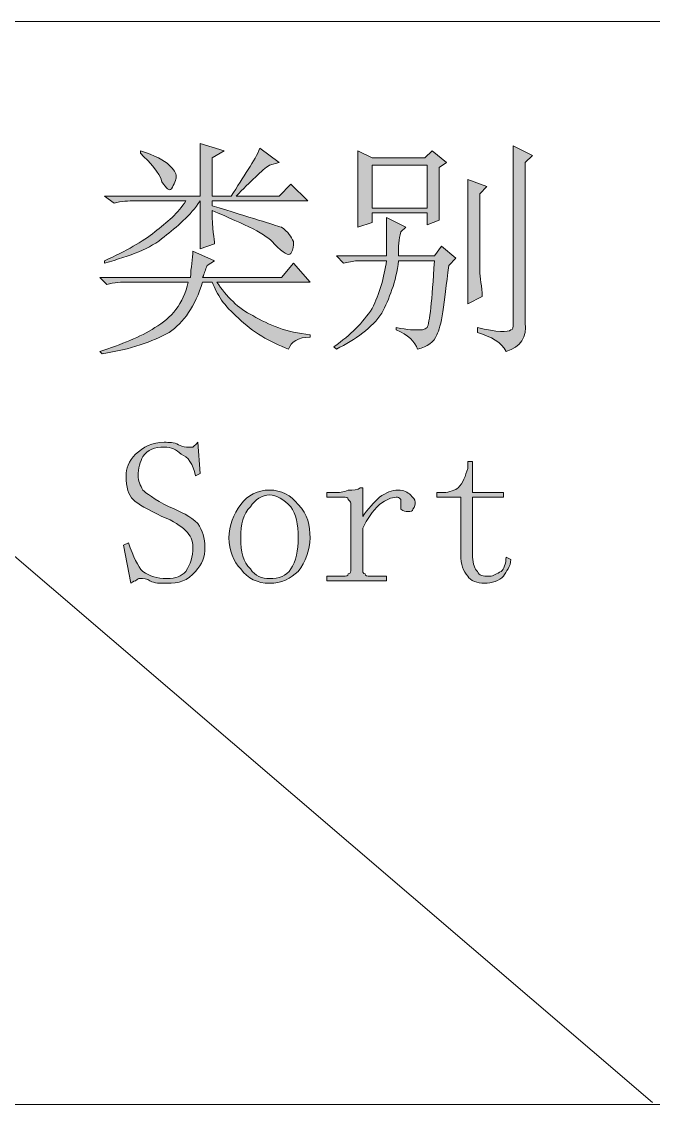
# Model space of a CAD drawing. Header units: millimetres. Extents: x 0 to 297, y 0 to 208.
# Drawn here: x 137.62 to 142.69, y 18.19 to 26.87 of the extents above; entities that cross this region are included whole.
import ezdxf

# ---------------------------------------------------------------- set-up
doc = ezdxf.new("R2010")
doc.units = ezdxf.units.MM

msp = doc.modelspace()

# ---------------------------------------------------------------- hatches: boundary and pattern name
h = msp.add_hatch(color=7)
edge = h.paths.add_edge_path(flags=0)
edge.add_spline(control_points=[(138.575697, 25.816224), (138.575697, 25.816224), (138.575697, 25.835274), (138.575697, 25.835274), (138.690703, 25.797174), (138.767256, 25.758721), (138.805708, 25.720268), (138.843808, 25.682168), (138.863211, 25.662765), (138.863211, 25.624665), (138.863211, 25.605263), (138.843808, 25.567163), (138.824758, 25.52871), (138.805708, 25.50966), (138.786306, 25.52871), (138.748206, 25.586213), (138.728803, 25.662765), (138.65225, 25.739671), (138.575697, 25.816224), (138.575697, 25.816224), (138.575697, 25.816224), (138.575697, 25.816224), (138.575697, 25.816224), (138.575697, 25.816224), (138.575697, 25.816224)], knot_values=[0, 0, 0, 0, 1, 1, 1, 2, 2, 2, 3, 3, 3, 4, 4, 4, 5, 5, 5, 6, 6, 6, 7, 7, 7, 8, 8, 8, 8], degree=3, periodic=1)
edge = h.paths.add_edge_path(flags=0)
edge.add_spline(control_points=[(139.054769, 25.471207), (139.054769, 25.471207), (139.054769, 25.777771), (139.054769, 25.777771), (139.054769, 25.816224), (139.054769, 25.854676), (139.054769, 25.892776), (139.054769, 25.892776), (139.246328, 25.835274), (139.246328, 25.835274), (139.246328, 25.835274), (139.150725, 25.777771), (139.150725, 25.777771), (139.150725, 25.777771), (139.150725, 25.471207), (139.150725, 25.471207), (139.150725, 25.471207), (139.303831, 25.471207), (139.303831, 25.471207), (139.399786, 25.624665), (139.495389, 25.758721), (139.533842, 25.854676), (139.533842, 25.854676), (139.6873, 25.739671), (139.6873, 25.739671), (139.6873, 25.739671), (139.610394, 25.720268), (139.610394, 25.720268), (139.552892, 25.682168), (139.457289, 25.586213), (139.342283, 25.471207), (139.342283, 25.471207), (139.6873, 25.471207), (139.6873, 25.471207), (139.6873, 25.471207), (139.782903, 25.567163), (139.782903, 25.567163), (139.782903, 25.567163), (139.917311, 25.432754), (139.917311, 25.432754), (139.917311, 25.432754), (139.150725, 25.432754), (139.150725, 25.432754), (139.150725, 25.432754), (139.150725, 25.394654), (139.150725, 25.394654), (139.457289, 25.298699), (139.648847, 25.241196), (139.70635, 25.222146), (139.763853, 25.183693), (139.782903, 25.14524), (139.802306, 25.10714), (139.802306, 25.068688), (139.802306, 25.049638), (139.782903, 25.011185), (139.763853, 24.992135), (139.7254, 25.011185), (139.648847, 25.08809), (139.591344, 25.164643), (139.418836, 25.241196), (139.150725, 25.356201), (139.150725, 25.203096), (139.169775, 25.12619), (139.169775, 25.08809), (139.169775, 25.08809), (139.054769, 25.049638), (139.054769, 25.049638), (139.054769, 25.10714), (139.054769, 25.241196), (139.054769, 25.432754), (138.978217, 25.317749), (138.863211, 25.222146), (138.767256, 25.14524), (138.65225, 25.049638), (138.498792, 24.992135), (138.288183, 24.934632), (138.288183, 24.934632), (138.288183, 24.953682), (138.288183, 24.953682), (138.460692, 25.030588), (138.594747, 25.10714), (138.690703, 25.183693), (138.786306, 25.260246), (138.882261, 25.337151), (138.939764, 25.432754), (138.939764, 25.432754), (138.537244, 25.432754), (138.537244, 25.432754), (138.479742, 25.432754), (138.422239, 25.432754), (138.364736, 25.413704), (138.364736, 25.413704), (138.288183, 25.471207), (138.288183, 25.471207), (138.288183, 25.471207), (139.054769, 25.471207), (139.054769, 25.471207), (139.054769, 25.471207), (139.054769, 25.471207), (139.054769, 25.471207)], knot_values=[0, 0, 0, 0, 1, 1, 1, 2, 2, 2, 3, 3, 3, 4, 4, 4, 5, 5, 5, 6, 6, 6, 7, 7, 7, 8, 8, 8, 9, 9, 9, 10, 10, 10, 11, 11, 11, 12, 12, 12, 13, 13, 13, 14, 14, 14, 15, 15, 15, 16, 16, 16, 17, 17, 17, 18, 18, 18, 19, 19, 19, 20, 20, 20, 21, 21, 21, 22, 22, 22, 23, 23, 23, 24, 24, 24, 25, 25, 25, 26, 26, 26, 27, 27, 27, 28, 28, 28, 29, 29, 29, 30, 30, 30, 31, 31, 31, 32, 32, 32, 33, 33, 33, 33], degree=3, periodic=1)
edge = h.paths.add_edge_path(flags=0)
edge.add_spline(control_points=[(139.112272, 24.915582), (139.093222, 24.877129), (139.093222, 24.858079), (139.073819, 24.819626), (139.073819, 24.819626), (139.70635, 24.819626), (139.70635, 24.819626), (139.70635, 24.819626), (139.802306, 24.934632), (139.802306, 24.934632), (139.802306, 24.934632), (139.936361, 24.781174), (139.936361, 24.781174), (139.936361, 24.781174), (139.188825, 24.781174), (139.188825, 24.781174), (139.265378, 24.666168), (139.361333, 24.570565), (139.476339, 24.513063), (139.610394, 24.436157), (139.744803, 24.378654), (139.936361, 24.359604), (139.936361, 24.359604), (139.936361, 24.340554), (139.936361, 24.340554), (139.840406, 24.340554), (139.782903, 24.302101), (139.763853, 24.244599), (139.610394, 24.302101), (139.476339, 24.378654), (139.361333, 24.49366), (139.246328, 24.589615), (139.188825, 24.685571), (139.150725, 24.781174), (139.150725, 24.781174), (139.073819, 24.781174), (139.073819, 24.781174), (139.016317, 24.589615), (138.920714, 24.45556), (138.805708, 24.378654), (138.6713, 24.302101), (138.498792, 24.244599), (138.268781, 24.206499), (138.268781, 24.206499), (138.249731, 24.225549), (138.249731, 24.225549), (138.422239, 24.283051), (138.575697, 24.340554), (138.690703, 24.417107), (138.824758, 24.49366), (138.920714, 24.608665), (138.958814, 24.781174), (138.958814, 24.781174), (138.479742, 24.781174), (138.479742, 24.781174), (138.422239, 24.781174), (138.364736, 24.781174), (138.307233, 24.762124), (138.307233, 24.762124), (138.249731, 24.819626), (138.249731, 24.819626), (138.249731, 24.819626), (138.978217, 24.819626), (138.978217, 24.819626), (138.978217, 24.896179), (138.997267, 24.973085), (138.997267, 25.030588), (138.997267, 25.030588), (139.169775, 24.953682), (139.169775, 24.953682), (139.169775, 24.953682), (139.112272, 24.915582), (139.112272, 24.915582), (139.112272, 24.915582), (139.112272, 24.915582), (139.112272, 24.915582)], knot_values=[0, 0, 0, 0, 1, 1, 1, 2, 2, 2, 3, 3, 3, 4, 4, 4, 5, 5, 5, 6, 6, 6, 7, 7, 7, 8, 8, 8, 9, 9, 9, 10, 10, 10, 11, 11, 11, 12, 12, 12, 13, 13, 13, 14, 14, 14, 15, 15, 15, 16, 16, 16, 17, 17, 17, 18, 18, 18, 19, 19, 19, 20, 20, 20, 21, 21, 21, 22, 22, 22, 23, 23, 23, 24, 24, 24, 25, 25, 25, 25], degree=3, periodic=1)
edge = h.paths.add_edge_path(flags=0)
edge.add_spline(control_points=[(140.434483, 25.720268), (140.434483, 25.720268), (140.434483, 25.375251), (140.434483, 25.375251), (140.434483, 25.375251), (140.875456, 25.375251), (140.875456, 25.375251), (140.875456, 25.375251), (140.875456, 25.720268), (140.875456, 25.720268), (140.875456, 25.720268), (140.434483, 25.720268), (140.434483, 25.720268), (140.434483, 25.720268), (140.434483, 25.720268), (140.434483, 25.720268)], knot_values=[0, 0, 0, 0, 1, 1, 1, 2, 2, 2, 3, 3, 3, 4, 4, 4, 5, 5, 5, 5], degree=3, periodic=1)
edge = h.paths.add_edge_path(flags=0)
edge.add_spline(control_points=[(140.319478, 25.222146), (140.319478, 25.317749), (140.319478, 25.413704), (140.319478, 25.52871), (140.319478, 25.624665), (140.319478, 25.720268), (140.319478, 25.835274), (140.319478, 25.835274), (140.434483, 25.777771), (140.434483, 25.777771), (140.434483, 25.777771), (140.856406, 25.777771), (140.856406, 25.777771), (140.856406, 25.777771), (140.913908, 25.835274), (140.913908, 25.835274), (140.913908, 25.835274), (141.028914, 25.739671), (141.028914, 25.739671), (141.028914, 25.739671), (140.971411, 25.701218), (140.971411, 25.701218), (140.971411, 25.701218), (140.971411, 25.452157), (140.971411, 25.452157), (140.971411, 25.394654), (140.971411, 25.337151), (140.971411, 25.279649), (140.971411, 25.279649), (140.875456, 25.241196), (140.875456, 25.241196), (140.875456, 25.241196), (140.875456, 25.337151), (140.875456, 25.337151), (140.875456, 25.337151), (140.434483, 25.337151), (140.434483, 25.337151), (140.434483, 25.337151), (140.434483, 25.260246), (140.434483, 25.260246), (140.434483, 25.260246), (140.319478, 25.222146), (140.319478, 25.222146), (140.319478, 25.222146), (140.319478, 25.222146), (140.319478, 25.222146)], knot_values=[0, 0, 0, 0, 1, 1, 1, 2, 2, 2, 3, 3, 3, 4, 4, 4, 5, 5, 5, 6, 6, 6, 7, 7, 7, 8, 8, 8, 9, 9, 9, 10, 10, 10, 11, 11, 11, 12, 12, 12, 13, 13, 13, 14, 14, 14, 15, 15, 15, 15], degree=3, periodic=1)
edge = h.paths.add_edge_path(flags=0)
edge.add_spline(control_points=[(140.626394, 24.417107), (140.721997, 24.398057), (140.7795, 24.398057), (140.798903, 24.398057), (140.817953, 24.398057), (140.856406, 24.398057), (140.875456, 24.417107), (140.894506, 24.45556), (140.913908, 24.628068), (140.932958, 24.953682), (140.932958, 24.953682), (140.645444, 24.953682), (140.645444, 24.953682), (140.626394, 24.781174), (140.568892, 24.647118), (140.511389, 24.532113), (140.434483, 24.417107), (140.300428, 24.321151), (140.147322, 24.244599), (140.147322, 24.244599), (140.127919, 24.263649), (140.127919, 24.263649), (140.262328, 24.359604), (140.357931, 24.45556), (140.434483, 24.570565), (140.491986, 24.685571), (140.530439, 24.819626), (140.549489, 24.953682), (140.549489, 24.953682), (140.300428, 24.953682), (140.300428, 24.953682), (140.300428, 24.953682), (140.204472, 24.934632), (140.204472, 24.934632), (140.204472, 24.934632), (140.147322, 24.992135), (140.147322, 24.992135), (140.147322, 24.992135), (140.549489, 24.992135), (140.549489, 24.992135), (140.549489, 25.08809), (140.549489, 25.183693), (140.549489, 25.298699), (140.549489, 25.298699), (140.702947, 25.222146), (140.702947, 25.222146), (140.702947, 25.222146), (140.664494, 25.183693), (140.664494, 25.183693), (140.645444, 25.12619), (140.645444, 25.068688), (140.645444, 24.992135), (140.645444, 24.992135), (140.932958, 24.992135), (140.932958, 24.992135), (140.932958, 24.992135), (140.990461, 25.068688), (140.990461, 25.068688), (140.990461, 25.068688), (141.105467, 24.973085), (141.105467, 24.973085), (141.105467, 24.973085), (141.047964, 24.915582), (141.047964, 24.915582), (141.009511, 24.608665), (140.990461, 24.417107), (140.952008, 24.359604), (140.932958, 24.302101), (140.875456, 24.263649), (140.798903, 24.244599), (140.7795, 24.302101), (140.721997, 24.359604), (140.626394, 24.398057), (140.626394, 24.398057), (140.626394, 24.417107), (140.626394, 24.417107), (140.626394, 24.417107), (140.626394, 24.417107), (140.626394, 24.417107)], knot_values=[0, 0, 0, 0, 1, 1, 1, 2, 2, 2, 3, 3, 3, 4, 4, 4, 5, 5, 5, 6, 6, 6, 7, 7, 7, 8, 8, 8, 9, 9, 9, 10, 10, 10, 11, 11, 11, 12, 12, 12, 13, 13, 13, 14, 14, 14, 15, 15, 15, 16, 16, 16, 17, 17, 17, 18, 18, 18, 19, 19, 19, 20, 20, 20, 21, 21, 21, 22, 22, 22, 23, 23, 23, 24, 24, 24, 25, 25, 25, 26, 26, 26, 26], degree=3, periodic=1)
edge = h.paths.add_edge_path(flags=0)
edge.add_spline(control_points=[(141.201069, 24.608665), (141.201069, 24.781174), (141.201069, 24.953682), (141.201069, 25.12619), (141.201069, 25.317749), (141.201069, 25.471207), (141.201069, 25.605263), (141.201069, 25.605263), (141.354528, 25.54776), (141.354528, 25.54776), (141.354528, 25.54776), (141.297025, 25.490257), (141.297025, 25.490257), (141.297025, 25.490257), (141.297025, 24.877129), (141.297025, 24.877129), (141.297025, 24.819626), (141.316075, 24.743074), (141.316075, 24.666168), (141.316075, 24.666168), (141.201069, 24.608665), (141.201069, 24.608665), (141.201069, 24.608665), (141.201069, 24.608665), (141.201069, 24.608665)], knot_values=[0, 0, 0, 0, 1, 1, 1, 2, 2, 2, 3, 3, 3, 4, 4, 4, 5, 5, 5, 6, 6, 6, 7, 7, 7, 8, 8, 8, 8], degree=3, periodic=1)
edge = h.paths.add_edge_path(flags=0)
edge.add_spline(control_points=[(141.277975, 24.417107), (141.431081, 24.378654), (141.527036, 24.378654), (141.546086, 24.398057), (141.565489, 24.398057), (141.565489, 24.417107), (141.565489, 24.45556), (141.565489, 24.45556), (141.565489, 25.662765), (141.565489, 25.662765), (141.565489, 25.701218), (141.565489, 25.777771), (141.565489, 25.873726), (141.565489, 25.873726), (141.718594, 25.797174), (141.718594, 25.797174), (141.718594, 25.797174), (141.661092, 25.739671), (141.661092, 25.739671), (141.661092, 25.739671), (141.661092, 24.45556), (141.661092, 24.45556), (141.680494, 24.340554), (141.622992, 24.263649), (141.507986, 24.225549), (141.469533, 24.302101), (141.392981, 24.340554), (141.277975, 24.378654), (141.277975, 24.378654), (141.277975, 24.417107), (141.277975, 24.417107), (141.277975, 24.417107), (141.277975, 24.417107), (141.277975, 24.417107)], knot_values=[0, 0, 0, 0, 1, 1, 1, 2, 2, 2, 3, 3, 3, 4, 4, 4, 5, 5, 5, 6, 6, 6, 7, 7, 7, 8, 8, 8, 9, 9, 9, 10, 10, 10, 11, 11, 11, 11], degree=3, periodic=1)
h = msp.add_hatch(color=7)
edge = h.paths.add_edge_path(flags=0)
edge.add_spline(control_points=[(138.748206, 22.902985), (138.6332, 22.960488), (138.556294, 22.99894), (138.518194, 23.037393), (138.479742, 23.075493), (138.460692, 23.132996), (138.460692, 23.228951), (138.460692, 23.286454), (138.479742, 23.343957), (138.537244, 23.40146), (138.594747, 23.458963), (138.6713, 23.497063), (138.767256, 23.497063), (138.805708, 23.497063), (138.843808, 23.497063), (138.882261, 23.478013), (138.920714, 23.458963), (138.939764, 23.458963), (138.958814, 23.458963), (138.978217, 23.458963), (138.997267, 23.458963), (138.997267, 23.458963), (139.016317, 23.478013), (139.016317, 23.478013), (139.035719, 23.497063), (139.035719, 23.497063), (139.054769, 23.248001), (139.054769, 23.248001), (139.054769, 23.248001), (139.016317, 23.228951), (139.016317, 23.228951), (138.997267, 23.324554), (138.958814, 23.382057), (138.901311, 23.40146), (138.863211, 23.43956), (138.824758, 23.458963), (138.767256, 23.458963), (138.690703, 23.458963), (138.6332, 23.43956), (138.594747, 23.382057), (138.575697, 23.343957), (138.556294, 23.286454), (138.556294, 23.228951), (138.556294, 23.190499), (138.575697, 23.152046), (138.594747, 23.113946), (138.613797, 23.094896), (138.690703, 23.037393), (138.805708, 22.97989), (138.901311, 22.941438), (138.978217, 22.902985), (139.035719, 22.845482), (139.073819, 22.787979), (139.093222, 22.730476), (139.093222, 22.653924), (139.093222, 22.577371), (139.073819, 22.519868), (139.016317, 22.462365), (138.958814, 22.38546), (138.882261, 22.36641), (138.786306, 22.36641), (138.728803, 22.36641), (138.690703, 22.36641), (138.65225, 22.38546), (138.6332, 22.404863), (138.594747, 22.404863), (138.575697, 22.404863), (138.556294, 22.404863), (138.556294, 22.404863), (138.537244, 22.38546), (138.518194, 22.38546), (138.498792, 22.36641), (138.498792, 22.36641), (138.498792, 22.36641), (138.441289, 22.672974), (138.441289, 22.672974), (138.441289, 22.672974), (138.479742, 22.692376), (138.479742, 22.692376), (138.518194, 22.577371), (138.556294, 22.500465), (138.594747, 22.462365), (138.65225, 22.423913), (138.709753, 22.404863), (138.786306, 22.404863), (138.863211, 22.404863), (138.901311, 22.423913), (138.939764, 22.462365), (138.978217, 22.519868), (138.997267, 22.577371), (138.997267, 22.653924), (138.997267, 22.711426), (138.978217, 22.749879), (138.939764, 22.787979), (138.901311, 22.826432), (138.843808, 22.864885), (138.748206, 22.902985), (138.748206, 22.902985), (138.748206, 22.902985), (138.748206, 22.902985), (138.748206, 22.902985), (138.748206, 22.902985), (138.748206, 22.902985)], knot_values=[0, 0, 0, 0, 1, 1, 1, 2, 2, 2, 3, 3, 3, 4, 4, 4, 5, 5, 5, 6, 6, 6, 7, 7, 7, 8, 8, 8, 9, 9, 9, 10, 10, 10, 11, 11, 11, 12, 12, 12, 13, 13, 13, 14, 14, 14, 15, 15, 15, 16, 16, 16, 17, 17, 17, 18, 18, 18, 19, 19, 19, 20, 20, 20, 21, 21, 21, 22, 22, 22, 23, 23, 23, 24, 24, 24, 25, 25, 25, 26, 26, 26, 27, 27, 27, 28, 28, 28, 29, 29, 29, 30, 30, 30, 31, 31, 31, 32, 32, 32, 33, 33, 33, 34, 34, 34, 34], degree=3, periodic=1)
edge = h.paths.add_edge_path(flags=0)
edge.add_spline(control_points=[(139.936361, 22.730476), (139.936361, 22.634874), (139.897908, 22.538918), (139.840406, 22.462365), (139.782903, 22.404863), (139.70635, 22.36641), (139.610394, 22.36641), (139.514792, 22.36641), (139.437886, 22.404863), (139.380383, 22.481415), (139.322881, 22.538918), (139.284781, 22.634874), (139.284781, 22.730476), (139.284781, 22.826432), (139.322881, 22.922388), (139.380383, 22.99894), (139.437886, 23.075493), (139.514792, 23.113946), (139.610394, 23.113946), (139.70635, 23.113946), (139.782903, 23.075493), (139.840406, 22.99894), (139.917311, 22.922388), (139.936361, 22.826432), (139.936361, 22.730476), (139.936361, 22.730476), (139.936361, 22.730476), (139.936361, 22.730476), (139.936361, 22.730476), (139.936361, 22.730476), (139.936361, 22.730476)], knot_values=[0, 0, 0, 0, 1, 1, 1, 2, 2, 2, 3, 3, 3, 4, 4, 4, 5, 5, 5, 6, 6, 6, 7, 7, 7, 8, 8, 8, 9, 9, 9, 10, 10, 10, 10], degree=3, periodic=1)
edge = h.paths.add_edge_path(flags=0)
edge.add_spline(control_points=[(139.380383, 22.730476), (139.380383, 22.615471), (139.399786, 22.538918), (139.457289, 22.481415), (139.495389, 22.423913), (139.552892, 22.404863), (139.610394, 22.404863), (139.6873, 22.404863), (139.744803, 22.423913), (139.782903, 22.481415), (139.821356, 22.538918), (139.840406, 22.634874), (139.840406, 22.730476), (139.840406, 22.845482), (139.821356, 22.922388), (139.782903, 22.97989), (139.7254, 23.037393), (139.667897, 23.075493), (139.610394, 23.075493), (139.552892, 23.075493), (139.495389, 23.037393), (139.457289, 22.97989), (139.399786, 22.922388), (139.380383, 22.845482), (139.380383, 22.730476), (139.380383, 22.730476), (139.380383, 22.730476), (139.380383, 22.730476), (139.380383, 22.730476), (139.380383, 22.730476), (139.380383, 22.730476)], knot_values=[0, 0, 0, 0, 1, 1, 1, 2, 2, 2, 3, 3, 3, 4, 4, 4, 5, 5, 5, 6, 6, 6, 7, 7, 7, 8, 8, 8, 9, 9, 9, 10, 10, 10, 10], degree=3, periodic=1)
edge = h.paths.add_edge_path(flags=0)
edge.add_spline(control_points=[(140.357931, 22.902985), (140.396383, 22.960488), (140.453886, 23.01799), (140.491986, 23.056443), (140.549489, 23.094896), (140.587942, 23.113946), (140.645444, 23.113946), (140.683897, 23.113946), (140.721997, 23.094896), (140.7414, 23.075493), (140.76045, 23.056443), (140.7795, 23.037393), (140.7795, 23.01799), (140.7795, 22.99894), (140.7795, 22.97989), (140.76045, 22.960488), (140.76045, 22.941438), (140.7414, 22.941438), (140.721997, 22.941438), (140.702947, 22.941438), (140.683897, 22.941438), (140.664494, 22.960488), (140.664494, 22.97989), (140.664494, 22.97989), (140.664494, 23.01799), (140.664494, 23.01799), (140.664494, 23.037393), (140.664494, 23.037393), (140.645444, 23.056443), (140.645444, 23.056443), (140.626394, 23.056443), (140.587942, 23.056443), (140.549489, 23.037393), (140.491986, 22.99894), (140.434483, 22.941438), (140.396383, 22.883935), (140.357931, 22.807382), (140.357931, 22.807382), (140.357931, 22.481415), (140.357931, 22.481415), (140.357931, 22.462365), (140.357931, 22.442963), (140.376981, 22.442963), (140.376981, 22.423913), (140.396383, 22.423913), (140.415433, 22.423913), (140.415433, 22.423913), (140.549489, 22.423913), (140.549489, 22.423913), (140.549489, 22.423913), (140.549489, 22.38546), (140.549489, 22.38546), (140.549489, 22.38546), (140.070417, 22.38546), (140.070417, 22.38546), (140.070417, 22.38546), (140.070417, 22.423913), (140.070417, 22.423913), (140.070417, 22.423913), (140.204472, 22.423913), (140.204472, 22.423913), (140.223875, 22.423913), (140.242925, 22.423913), (140.242925, 22.442963), (140.262328, 22.442963), (140.262328, 22.462365), (140.262328, 22.481415), (140.262328, 22.481415), (140.262328, 22.99894), (140.262328, 22.99894), (140.262328, 23.01799), (140.262328, 23.01799), (140.242925, 23.037393), (140.242925, 23.056443), (140.223875, 23.056443), (140.204472, 23.056443), (140.204472, 23.056443), (140.070417, 23.056443), (140.070417, 23.056443), (140.070417, 23.056443), (140.070417, 23.094896), (140.070417, 23.094896), (140.070417, 23.094896), (140.127919, 23.094896), (140.127919, 23.094896), (140.166372, 23.094896), (140.204472, 23.094896), (140.242925, 23.113946), (140.281378, 23.113946), (140.319478, 23.113946), (140.338881, 23.132996), (140.338881, 23.132996), (140.357931, 23.132996), (140.357931, 23.132996), (140.357931, 23.132996), (140.357931, 22.902985), (140.357931, 22.902985), (140.357931, 22.902985), (140.357931, 22.902985), (140.357931, 22.902985)], knot_values=[0, 0, 0, 0, 1, 1, 1, 2, 2, 2, 3, 3, 3, 4, 4, 4, 5, 5, 5, 6, 6, 6, 7, 7, 7, 8, 8, 8, 9, 9, 9, 10, 10, 10, 11, 11, 11, 12, 12, 12, 13, 13, 13, 14, 14, 14, 15, 15, 15, 16, 16, 16, 17, 17, 17, 18, 18, 18, 19, 19, 19, 20, 20, 20, 21, 21, 21, 22, 22, 22, 23, 23, 23, 24, 24, 24, 25, 25, 25, 26, 26, 26, 27, 27, 27, 28, 28, 28, 29, 29, 29, 30, 30, 30, 31, 31, 31, 32, 32, 32, 33, 33, 33, 33], degree=3, periodic=1)
edge = h.paths.add_edge_path(flags=0)
edge.add_spline(control_points=[(141.239522, 22.577371), (141.239522, 22.519868), (141.258925, 22.481415), (141.277975, 22.462365), (141.297025, 22.423913), (141.316075, 22.423913), (141.373578, 22.423913), (141.412031, 22.423913), (141.431081, 22.442963), (141.469533, 22.462365), (141.488583, 22.481415), (141.507986, 22.519868), (141.507986, 22.577371), (141.507986, 22.577371), (141.546086, 22.557968), (141.546086, 22.557968), (141.546086, 22.500465), (141.507986, 22.462365), (141.488583, 22.423913), (141.450483, 22.38546), (141.392981, 22.36641), (141.335478, 22.36641), (141.277975, 22.36641), (141.220472, 22.38546), (141.201069, 22.423913), (141.162969, 22.462365), (141.143919, 22.519868), (141.143919, 22.596421), (141.143919, 22.596421), (141.143919, 23.056443), (141.143919, 23.056443), (141.143919, 23.056443), (140.952008, 23.056443), (140.952008, 23.056443), (140.952008, 23.056443), (140.952008, 23.094896), (140.952008, 23.094896), (140.952008, 23.094896), (141.009511, 23.094896), (141.009511, 23.094896), (141.047964, 23.094896), (141.105467, 23.113946), (141.124517, 23.132996), (141.162969, 23.171449), (141.182019, 23.228951), (141.201069, 23.286454), (141.201069, 23.286454), (141.201069, 23.343957), (141.201069, 23.343957), (141.201069, 23.343957), (141.239522, 23.343957), (141.239522, 23.343957), (141.239522, 23.343957), (141.239522, 23.094896), (141.239522, 23.094896), (141.239522, 23.094896), (141.488583, 23.094896), (141.488583, 23.094896), (141.488583, 23.094896), (141.488583, 23.056443), (141.488583, 23.056443), (141.488583, 23.056443), (141.239522, 23.056443), (141.239522, 23.056443), (141.239522, 23.056443), (141.239522, 22.577371), (141.239522, 22.577371), (141.239522, 22.577371), (141.239522, 22.577371), (141.239522, 22.577371)], knot_values=[0, 0, 0, 0, 1, 1, 1, 2, 2, 2, 3, 3, 3, 4, 4, 4, 5, 5, 5, 6, 6, 6, 7, 7, 7, 8, 8, 8, 9, 9, 9, 10, 10, 10, 11, 11, 11, 12, 12, 12, 13, 13, 13, 14, 14, 14, 15, 15, 15, 16, 16, 16, 17, 17, 17, 18, 18, 18, 19, 19, 19, 20, 20, 20, 21, 21, 21, 22, 22, 22, 23, 23, 23, 23], degree=3, periodic=1)

# ---------------------------------------------------------------- linework, layer by layer
at = {"color": 7, "lineweight": 15}
for points in [[(132.557661, 26.870324), (161.497433, 26.870324)], [(132.557661, 26.870324), (293.163978, 26.870324)], [(132.557661, 26.870324), (142.681678, 18.202926)], [(132.557661, 18.188463), (161.497433, 18.188463)]]:
    msp.add_lwpolyline(points, dxfattribs=at)
at = {"color": 7, "lineweight": 0}
for points, knots in [([(139.054769, 25.471207), (139.054769, 25.471207), (139.054769, 25.777771), (139.054769, 25.777771), (139.054769, 25.816224), (139.054769, 25.854676), (139.054769, 25.892776), (139.054769, 25.892776), (139.246328, 25.835274), (139.246328, 25.835274), (139.246328, 25.835274), (139.150725, 25.777771), (139.150725, 25.777771), (139.150725, 25.777771), (139.150725, 25.471207), (139.150725, 25.471207), (139.150725, 25.471207), (139.303831, 25.471207), (139.303831, 25.471207), (139.399786, 25.624665), (139.495389, 25.758721), (139.533842, 25.854676), (139.533842, 25.854676), (139.6873, 25.739671), (139.6873, 25.739671), (139.6873, 25.739671), (139.610394, 25.720268), (139.610394, 25.720268), (139.552892, 25.682168), (139.457289, 25.586213), (139.342283, 25.471207), (139.342283, 25.471207), (139.6873, 25.471207), (139.6873, 25.471207), (139.6873, 25.471207), (139.782903, 25.567163), (139.782903, 25.567163), (139.782903, 25.567163), (139.917311, 25.432754), (139.917311, 25.432754), (139.917311, 25.432754), (139.150725, 25.432754), (139.150725, 25.432754), (139.150725, 25.432754), (139.150725, 25.394654), (139.150725, 25.394654), (139.457289, 25.298699), (139.648847, 25.241196), (139.70635, 25.222146), (139.763853, 25.183693), (139.782903, 25.14524), (139.802306, 25.10714), (139.802306, 25.068688), (139.802306, 25.049638), (139.782903, 25.011185), (139.763853, 24.992135), (139.7254, 25.011185), (139.648847, 25.08809), (139.591344, 25.164643), (139.418836, 25.241196), (139.150725, 25.356201), (139.150725, 25.203096), (139.169775, 25.12619), (139.169775, 25.08809), (139.169775, 25.08809), (139.054769, 25.049638), (139.054769, 25.049638), (139.054769, 25.10714), (139.054769, 25.241196), (139.054769, 25.432754), (138.978217, 25.317749), (138.863211, 25.222146), (138.767256, 25.14524), (138.65225, 25.049638), (138.498792, 24.992135), (138.288183, 24.934632), (138.288183, 24.934632), (138.288183, 24.953682), (138.288183, 24.953682), (138.460692, 25.030588), (138.594747, 25.10714), (138.690703, 25.183693), (138.786306, 25.260246), (138.882261, 25.337151), (138.939764, 25.432754), (138.939764, 25.432754), (138.537244, 25.432754), (138.537244, 25.432754), (138.479742, 25.432754), (138.422239, 25.432754), (138.364736, 25.413704), (138.364736, 25.413704), (138.288183, 25.471207), (138.288183, 25.471207), (138.288183, 25.471207), (139.054769, 25.471207), (139.054769, 25.471207), (139.054769, 25.471207), (139.054769, 25.471207), (139.054769, 25.471207)], [0, 0, 0, 0, 1, 1, 1, 2, 2, 2, 3, 3, 3, 4, 4, 4, 5, 5, 5, 6, 6, 6, 7, 7, 7, 8, 8, 8, 9, 9, 9, 10, 10, 10, 11, 11, 11, 12, 12, 12, 13, 13, 13, 14, 14, 14, 15, 15, 15, 16, 16, 16, 17, 17, 17, 18, 18, 18, 19, 19, 19, 20, 20, 20, 21, 21, 21, 22, 22, 22, 23, 23, 23, 24, 24, 24, 25, 25, 25, 26, 26, 26, 27, 27, 27, 28, 28, 28, 29, 29, 29, 30, 30, 30, 31, 31, 31, 32, 32, 32, 33, 33, 33, 33]), ([(141.277975, 24.417107), (141.431081, 24.378654), (141.527036, 24.378654), (141.546086, 24.398057), (141.565489, 24.398057), (141.565489, 24.417107), (141.565489, 24.45556), (141.565489, 24.45556), (141.565489, 25.662765), (141.565489, 25.662765), (141.565489, 25.701218), (141.565489, 25.777771), (141.565489, 25.873726), (141.565489, 25.873726), (141.718594, 25.797174), (141.718594, 25.797174), (141.718594, 25.797174), (141.661092, 25.739671), (141.661092, 25.739671), (141.661092, 25.739671), (141.661092, 24.45556), (141.661092, 24.45556), (141.680494, 24.340554), (141.622992, 24.263649), (141.507986, 24.225549), (141.469533, 24.302101), (141.392981, 24.340554), (141.277975, 24.378654), (141.277975, 24.378654), (141.277975, 24.417107), (141.277975, 24.417107), (141.277975, 24.417107), (141.277975, 24.417107), (141.277975, 24.417107)], [0, 0, 0, 0, 1, 1, 1, 2, 2, 2, 3, 3, 3, 4, 4, 4, 5, 5, 5, 6, 6, 6, 7, 7, 7, 8, 8, 8, 9, 9, 9, 10, 10, 10, 11, 11, 11, 11]), ([(138.575697, 25.816224), (138.575697, 25.816224), (138.575697, 25.835274), (138.575697, 25.835274), (138.690703, 25.797174), (138.767256, 25.758721), (138.805708, 25.720268), (138.843808, 25.682168), (138.863211, 25.662765), (138.863211, 25.624665), (138.863211, 25.605263), (138.843808, 25.567163), (138.824758, 25.52871), (138.805708, 25.50966), (138.786306, 25.52871), (138.748206, 25.586213), (138.728803, 25.662765), (138.65225, 25.739671), (138.575697, 25.816224), (138.575697, 25.816224), (138.575697, 25.816224), (138.575697, 25.816224), (138.575697, 25.816224), (138.575697, 25.816224), (138.575697, 25.816224)], [0, 0, 0, 0, 1, 1, 1, 2, 2, 2, 3, 3, 3, 4, 4, 4, 5, 5, 5, 6, 6, 6, 7, 7, 7, 8, 8, 8, 8]), ([(140.319478, 25.222146), (140.319478, 25.317749), (140.319478, 25.413704), (140.319478, 25.52871), (140.319478, 25.624665), (140.319478, 25.720268), (140.319478, 25.835274), (140.319478, 25.835274), (140.434483, 25.777771), (140.434483, 25.777771), (140.434483, 25.777771), (140.856406, 25.777771), (140.856406, 25.777771), (140.856406, 25.777771), (140.913908, 25.835274), (140.913908, 25.835274), (140.913908, 25.835274), (141.028914, 25.739671), (141.028914, 25.739671), (141.028914, 25.739671), (140.971411, 25.701218), (140.971411, 25.701218), (140.971411, 25.701218), (140.971411, 25.452157), (140.971411, 25.452157), (140.971411, 25.394654), (140.971411, 25.337151), (140.971411, 25.279649), (140.971411, 25.279649), (140.875456, 25.241196), (140.875456, 25.241196), (140.875456, 25.241196), (140.875456, 25.337151), (140.875456, 25.337151), (140.875456, 25.337151), (140.434483, 25.337151), (140.434483, 25.337151), (140.434483, 25.337151), (140.434483, 25.260246), (140.434483, 25.260246), (140.434483, 25.260246), (140.319478, 25.222146), (140.319478, 25.222146), (140.319478, 25.222146), (140.319478, 25.222146), (140.319478, 25.222146)], [0, 0, 0, 0, 1, 1, 1, 2, 2, 2, 3, 3, 3, 4, 4, 4, 5, 5, 5, 6, 6, 6, 7, 7, 7, 8, 8, 8, 9, 9, 9, 10, 10, 10, 11, 11, 11, 12, 12, 12, 13, 13, 13, 14, 14, 14, 15, 15, 15, 15]), ([(140.434483, 25.720268), (140.434483, 25.720268), (140.434483, 25.375251), (140.434483, 25.375251), (140.434483, 25.375251), (140.875456, 25.375251), (140.875456, 25.375251), (140.875456, 25.375251), (140.875456, 25.720268), (140.875456, 25.720268), (140.875456, 25.720268), (140.434483, 25.720268), (140.434483, 25.720268), (140.434483, 25.720268), (140.434483, 25.720268), (140.434483, 25.720268)], [0, 0, 0, 0, 1, 1, 1, 2, 2, 2, 3, 3, 3, 4, 4, 4, 5, 5, 5, 5]), ([(141.201069, 24.608665), (141.201069, 24.781174), (141.201069, 24.953682), (141.201069, 25.12619), (141.201069, 25.317749), (141.201069, 25.471207), (141.201069, 25.605263), (141.201069, 25.605263), (141.354528, 25.54776), (141.354528, 25.54776), (141.354528, 25.54776), (141.297025, 25.490257), (141.297025, 25.490257), (141.297025, 25.490257), (141.297025, 24.877129), (141.297025, 24.877129), (141.297025, 24.819626), (141.316075, 24.743074), (141.316075, 24.666168), (141.316075, 24.666168), (141.201069, 24.608665), (141.201069, 24.608665), (141.201069, 24.608665), (141.201069, 24.608665), (141.201069, 24.608665)], [0, 0, 0, 0, 1, 1, 1, 2, 2, 2, 3, 3, 3, 4, 4, 4, 5, 5, 5, 6, 6, 6, 7, 7, 7, 8, 8, 8, 8]), ([(140.626394, 24.417107), (140.721997, 24.398057), (140.7795, 24.398057), (140.798903, 24.398057), (140.817953, 24.398057), (140.856406, 24.398057), (140.875456, 24.417107), (140.894506, 24.45556), (140.913908, 24.628068), (140.932958, 24.953682), (140.932958, 24.953682), (140.645444, 24.953682), (140.645444, 24.953682), (140.626394, 24.781174), (140.568892, 24.647118), (140.511389, 24.532113), (140.434483, 24.417107), (140.300428, 24.321151), (140.147322, 24.244599), (140.147322, 24.244599), (140.127919, 24.263649), (140.127919, 24.263649), (140.262328, 24.359604), (140.357931, 24.45556), (140.434483, 24.570565), (140.491986, 24.685571), (140.530439, 24.819626), (140.549489, 24.953682), (140.549489, 24.953682), (140.300428, 24.953682), (140.300428, 24.953682), (140.300428, 24.953682), (140.204472, 24.934632), (140.204472, 24.934632), (140.204472, 24.934632), (140.147322, 24.992135), (140.147322, 24.992135), (140.147322, 24.992135), (140.549489, 24.992135), (140.549489, 24.992135), (140.549489, 25.08809), (140.549489, 25.183693), (140.549489, 25.298699), (140.549489, 25.298699), (140.702947, 25.222146), (140.702947, 25.222146), (140.702947, 25.222146), (140.664494, 25.183693), (140.664494, 25.183693), (140.645444, 25.12619), (140.645444, 25.068688), (140.645444, 24.992135), (140.645444, 24.992135), (140.932958, 24.992135), (140.932958, 24.992135), (140.932958, 24.992135), (140.990461, 25.068688), (140.990461, 25.068688), (140.990461, 25.068688), (141.105467, 24.973085), (141.105467, 24.973085), (141.105467, 24.973085), (141.047964, 24.915582), (141.047964, 24.915582), (141.009511, 24.608665), (140.990461, 24.417107), (140.952008, 24.359604), (140.932958, 24.302101), (140.875456, 24.263649), (140.798903, 24.244599), (140.7795, 24.302101), (140.721997, 24.359604), (140.626394, 24.398057), (140.626394, 24.398057), (140.626394, 24.417107), (140.626394, 24.417107), (140.626394, 24.417107), (140.626394, 24.417107), (140.626394, 24.417107)], [0, 0, 0, 0, 1, 1, 1, 2, 2, 2, 3, 3, 3, 4, 4, 4, 5, 5, 5, 6, 6, 6, 7, 7, 7, 8, 8, 8, 9, 9, 9, 10, 10, 10, 11, 11, 11, 12, 12, 12, 13, 13, 13, 14, 14, 14, 15, 15, 15, 16, 16, 16, 17, 17, 17, 18, 18, 18, 19, 19, 19, 20, 20, 20, 21, 21, 21, 22, 22, 22, 23, 23, 23, 24, 24, 24, 25, 25, 25, 26, 26, 26, 26]), ([(139.112272, 24.915582), (139.093222, 24.877129), (139.093222, 24.858079), (139.073819, 24.819626), (139.073819, 24.819626), (139.70635, 24.819626), (139.70635, 24.819626), (139.70635, 24.819626), (139.802306, 24.934632), (139.802306, 24.934632), (139.802306, 24.934632), (139.936361, 24.781174), (139.936361, 24.781174), (139.936361, 24.781174), (139.188825, 24.781174), (139.188825, 24.781174), (139.265378, 24.666168), (139.361333, 24.570565), (139.476339, 24.513063), (139.610394, 24.436157), (139.744803, 24.378654), (139.936361, 24.359604), (139.936361, 24.359604), (139.936361, 24.340554), (139.936361, 24.340554), (139.840406, 24.340554), (139.782903, 24.302101), (139.763853, 24.244599), (139.610394, 24.302101), (139.476339, 24.378654), (139.361333, 24.49366), (139.246328, 24.589615), (139.188825, 24.685571), (139.150725, 24.781174), (139.150725, 24.781174), (139.073819, 24.781174), (139.073819, 24.781174), (139.016317, 24.589615), (138.920714, 24.45556), (138.805708, 24.378654), (138.6713, 24.302101), (138.498792, 24.244599), (138.268781, 24.206499), (138.268781, 24.206499), (138.249731, 24.225549), (138.249731, 24.225549), (138.422239, 24.283051), (138.575697, 24.340554), (138.690703, 24.417107), (138.824758, 24.49366), (138.920714, 24.608665), (138.958814, 24.781174), (138.958814, 24.781174), (138.479742, 24.781174), (138.479742, 24.781174), (138.422239, 24.781174), (138.364736, 24.781174), (138.307233, 24.762124), (138.307233, 24.762124), (138.249731, 24.819626), (138.249731, 24.819626), (138.249731, 24.819626), (138.978217, 24.819626), (138.978217, 24.819626), (138.978217, 24.896179), (138.997267, 24.973085), (138.997267, 25.030588), (138.997267, 25.030588), (139.169775, 24.953682), (139.169775, 24.953682), (139.169775, 24.953682), (139.112272, 24.915582), (139.112272, 24.915582), (139.112272, 24.915582), (139.112272, 24.915582), (139.112272, 24.915582)], [0, 0, 0, 0, 1, 1, 1, 2, 2, 2, 3, 3, 3, 4, 4, 4, 5, 5, 5, 6, 6, 6, 7, 7, 7, 8, 8, 8, 9, 9, 9, 10, 10, 10, 11, 11, 11, 12, 12, 12, 13, 13, 13, 14, 14, 14, 15, 15, 15, 16, 16, 16, 17, 17, 17, 18, 18, 18, 19, 19, 19, 20, 20, 20, 21, 21, 21, 22, 22, 22, 23, 23, 23, 24, 24, 24, 25, 25, 25, 25]), ([(138.748206, 22.902985), (138.6332, 22.960488), (138.556294, 22.99894), (138.518194, 23.037393), (138.479742, 23.075493), (138.460692, 23.132996), (138.460692, 23.228951), (138.460692, 23.286454), (138.479742, 23.343957), (138.537244, 23.40146), (138.594747, 23.458963), (138.6713, 23.497063), (138.767256, 23.497063), (138.805708, 23.497063), (138.843808, 23.497063), (138.882261, 23.478013), (138.920714, 23.458963), (138.939764, 23.458963), (138.958814, 23.458963), (138.978217, 23.458963), (138.997267, 23.458963), (138.997267, 23.458963), (139.016317, 23.478013), (139.016317, 23.478013), (139.035719, 23.497063), (139.035719, 23.497063), (139.054769, 23.248001), (139.054769, 23.248001), (139.054769, 23.248001), (139.016317, 23.228951), (139.016317, 23.228951), (138.997267, 23.324554), (138.958814, 23.382057), (138.901311, 23.40146), (138.863211, 23.43956), (138.824758, 23.458963), (138.767256, 23.458963), (138.690703, 23.458963), (138.6332, 23.43956), (138.594747, 23.382057), (138.575697, 23.343957), (138.556294, 23.286454), (138.556294, 23.228951), (138.556294, 23.190499), (138.575697, 23.152046), (138.594747, 23.113946), (138.613797, 23.094896), (138.690703, 23.037393), (138.805708, 22.97989), (138.901311, 22.941438), (138.978217, 22.902985), (139.035719, 22.845482), (139.073819, 22.787979), (139.093222, 22.730476), (139.093222, 22.653924), (139.093222, 22.577371), (139.073819, 22.519868), (139.016317, 22.462365), (138.958814, 22.38546), (138.882261, 22.36641), (138.786306, 22.36641), (138.728803, 22.36641), (138.690703, 22.36641), (138.65225, 22.38546), (138.6332, 22.404863), (138.594747, 22.404863), (138.575697, 22.404863), (138.556294, 22.404863), (138.556294, 22.404863), (138.537244, 22.38546), (138.518194, 22.38546), (138.498792, 22.36641), (138.498792, 22.36641), (138.498792, 22.36641), (138.441289, 22.672974), (138.441289, 22.672974), (138.441289, 22.672974), (138.479742, 22.692376), (138.479742, 22.692376), (138.518194, 22.577371), (138.556294, 22.500465), (138.594747, 22.462365), (138.65225, 22.423913), (138.709753, 22.404863), (138.786306, 22.404863), (138.863211, 22.404863), (138.901311, 22.423913), (138.939764, 22.462365), (138.978217, 22.519868), (138.997267, 22.577371), (138.997267, 22.653924), (138.997267, 22.711426), (138.978217, 22.749879), (138.939764, 22.787979), (138.901311, 22.826432), (138.843808, 22.864885), (138.748206, 22.902985), (138.748206, 22.902985), (138.748206, 22.902985), (138.748206, 22.902985), (138.748206, 22.902985), (138.748206, 22.902985), (138.748206, 22.902985)], [0, 0, 0, 0, 1, 1, 1, 2, 2, 2, 3, 3, 3, 4, 4, 4, 5, 5, 5, 6, 6, 6, 7, 7, 7, 8, 8, 8, 9, 9, 9, 10, 10, 10, 11, 11, 11, 12, 12, 12, 13, 13, 13, 14, 14, 14, 15, 15, 15, 16, 16, 16, 17, 17, 17, 18, 18, 18, 19, 19, 19, 20, 20, 20, 21, 21, 21, 22, 22, 22, 23, 23, 23, 24, 24, 24, 25, 25, 25, 26, 26, 26, 27, 27, 27, 28, 28, 28, 29, 29, 29, 30, 30, 30, 31, 31, 31, 32, 32, 32, 33, 33, 33, 34, 34, 34, 34]), ([(141.239522, 22.577371), (141.239522, 22.519868), (141.258925, 22.481415), (141.277975, 22.462365), (141.297025, 22.423913), (141.316075, 22.423913), (141.373578, 22.423913), (141.412031, 22.423913), (141.431081, 22.442963), (141.469533, 22.462365), (141.488583, 22.481415), (141.507986, 22.519868), (141.507986, 22.577371), (141.507986, 22.577371), (141.546086, 22.557968), (141.546086, 22.557968), (141.546086, 22.500465), (141.507986, 22.462365), (141.488583, 22.423913), (141.450483, 22.38546), (141.392981, 22.36641), (141.335478, 22.36641), (141.277975, 22.36641), (141.220472, 22.38546), (141.201069, 22.423913), (141.162969, 22.462365), (141.143919, 22.519868), (141.143919, 22.596421), (141.143919, 22.596421), (141.143919, 23.056443), (141.143919, 23.056443), (141.143919, 23.056443), (140.952008, 23.056443), (140.952008, 23.056443), (140.952008, 23.056443), (140.952008, 23.094896), (140.952008, 23.094896), (140.952008, 23.094896), (141.009511, 23.094896), (141.009511, 23.094896), (141.047964, 23.094896), (141.105467, 23.113946), (141.124517, 23.132996), (141.162969, 23.171449), (141.182019, 23.228951), (141.201069, 23.286454), (141.201069, 23.286454), (141.201069, 23.343957), (141.201069, 23.343957), (141.201069, 23.343957), (141.239522, 23.343957), (141.239522, 23.343957), (141.239522, 23.343957), (141.239522, 23.094896), (141.239522, 23.094896), (141.239522, 23.094896), (141.488583, 23.094896), (141.488583, 23.094896), (141.488583, 23.094896), (141.488583, 23.056443), (141.488583, 23.056443), (141.488583, 23.056443), (141.239522, 23.056443), (141.239522, 23.056443), (141.239522, 23.056443), (141.239522, 22.577371), (141.239522, 22.577371), (141.239522, 22.577371), (141.239522, 22.577371), (141.239522, 22.577371)], [0, 0, 0, 0, 1, 1, 1, 2, 2, 2, 3, 3, 3, 4, 4, 4, 5, 5, 5, 6, 6, 6, 7, 7, 7, 8, 8, 8, 9, 9, 9, 10, 10, 10, 11, 11, 11, 12, 12, 12, 13, 13, 13, 14, 14, 14, 15, 15, 15, 16, 16, 16, 17, 17, 17, 18, 18, 18, 19, 19, 19, 20, 20, 20, 21, 21, 21, 22, 22, 22, 23, 23, 23, 23]), ([(139.936361, 22.730476), (139.936361, 22.634874), (139.897908, 22.538918), (139.840406, 22.462365), (139.782903, 22.404863), (139.70635, 22.36641), (139.610394, 22.36641), (139.514792, 22.36641), (139.437886, 22.404863), (139.380383, 22.481415), (139.322881, 22.538918), (139.284781, 22.634874), (139.284781, 22.730476), (139.284781, 22.826432), (139.322881, 22.922388), (139.380383, 22.99894), (139.437886, 23.075493), (139.514792, 23.113946), (139.610394, 23.113946), (139.70635, 23.113946), (139.782903, 23.075493), (139.840406, 22.99894), (139.917311, 22.922388), (139.936361, 22.826432), (139.936361, 22.730476), (139.936361, 22.730476), (139.936361, 22.730476), (139.936361, 22.730476), (139.936361, 22.730476), (139.936361, 22.730476), (139.936361, 22.730476)], [0, 0, 0, 0, 1, 1, 1, 2, 2, 2, 3, 3, 3, 4, 4, 4, 5, 5, 5, 6, 6, 6, 7, 7, 7, 8, 8, 8, 9, 9, 9, 10, 10, 10, 10]), ([(140.357931, 22.902985), (140.396383, 22.960488), (140.453886, 23.01799), (140.491986, 23.056443), (140.549489, 23.094896), (140.587942, 23.113946), (140.645444, 23.113946), (140.683897, 23.113946), (140.721997, 23.094896), (140.7414, 23.075493), (140.76045, 23.056443), (140.7795, 23.037393), (140.7795, 23.01799), (140.7795, 22.99894), (140.7795, 22.97989), (140.76045, 22.960488), (140.76045, 22.941438), (140.7414, 22.941438), (140.721997, 22.941438), (140.702947, 22.941438), (140.683897, 22.941438), (140.664494, 22.960488), (140.664494, 22.97989), (140.664494, 22.97989), (140.664494, 23.01799), (140.664494, 23.01799), (140.664494, 23.037393), (140.664494, 23.037393), (140.645444, 23.056443), (140.645444, 23.056443), (140.626394, 23.056443), (140.587942, 23.056443), (140.549489, 23.037393), (140.491986, 22.99894), (140.434483, 22.941438), (140.396383, 22.883935), (140.357931, 22.807382), (140.357931, 22.807382), (140.357931, 22.481415), (140.357931, 22.481415), (140.357931, 22.462365), (140.357931, 22.442963), (140.376981, 22.442963), (140.376981, 22.423913), (140.396383, 22.423913), (140.415433, 22.423913), (140.415433, 22.423913), (140.549489, 22.423913), (140.549489, 22.423913), (140.549489, 22.423913), (140.549489, 22.38546), (140.549489, 22.38546), (140.549489, 22.38546), (140.070417, 22.38546), (140.070417, 22.38546), (140.070417, 22.38546), (140.070417, 22.423913), (140.070417, 22.423913), (140.070417, 22.423913), (140.204472, 22.423913), (140.204472, 22.423913), (140.223875, 22.423913), (140.242925, 22.423913), (140.242925, 22.442963), (140.262328, 22.442963), (140.262328, 22.462365), (140.262328, 22.481415), (140.262328, 22.481415), (140.262328, 22.99894), (140.262328, 22.99894), (140.262328, 23.01799), (140.262328, 23.01799), (140.242925, 23.037393), (140.242925, 23.056443), (140.223875, 23.056443), (140.204472, 23.056443), (140.204472, 23.056443), (140.070417, 23.056443), (140.070417, 23.056443), (140.070417, 23.056443), (140.070417, 23.094896), (140.070417, 23.094896), (140.070417, 23.094896), (140.127919, 23.094896), (140.127919, 23.094896), (140.166372, 23.094896), (140.204472, 23.094896), (140.242925, 23.113946), (140.281378, 23.113946), (140.319478, 23.113946), (140.338881, 23.132996), (140.338881, 23.132996), (140.357931, 23.132996), (140.357931, 23.132996), (140.357931, 23.132996), (140.357931, 22.902985), (140.357931, 22.902985), (140.357931, 22.902985), (140.357931, 22.902985), (140.357931, 22.902985)], [0, 0, 0, 0, 1, 1, 1, 2, 2, 2, 3, 3, 3, 4, 4, 4, 5, 5, 5, 6, 6, 6, 7, 7, 7, 8, 8, 8, 9, 9, 9, 10, 10, 10, 11, 11, 11, 12, 12, 12, 13, 13, 13, 14, 14, 14, 15, 15, 15, 16, 16, 16, 17, 17, 17, 18, 18, 18, 19, 19, 19, 20, 20, 20, 21, 21, 21, 22, 22, 22, 23, 23, 23, 24, 24, 24, 25, 25, 25, 26, 26, 26, 27, 27, 27, 28, 28, 28, 29, 29, 29, 30, 30, 30, 31, 31, 31, 32, 32, 32, 33, 33, 33, 33]), ([(139.380383, 22.730476), (139.380383, 22.615471), (139.399786, 22.538918), (139.457289, 22.481415), (139.495389, 22.423913), (139.552892, 22.404863), (139.610394, 22.404863), (139.6873, 22.404863), (139.744803, 22.423913), (139.782903, 22.481415), (139.821356, 22.538918), (139.840406, 22.634874), (139.840406, 22.730476), (139.840406, 22.845482), (139.821356, 22.922388), (139.782903, 22.97989), (139.7254, 23.037393), (139.667897, 23.075493), (139.610394, 23.075493), (139.552892, 23.075493), (139.495389, 23.037393), (139.457289, 22.97989), (139.399786, 22.922388), (139.380383, 22.845482), (139.380383, 22.730476), (139.380383, 22.730476), (139.380383, 22.730476), (139.380383, 22.730476), (139.380383, 22.730476), (139.380383, 22.730476), (139.380383, 22.730476)], [0, 0, 0, 0, 1, 1, 1, 2, 2, 2, 3, 3, 3, 4, 4, 4, 5, 5, 5, 6, 6, 6, 7, 7, 7, 8, 8, 8, 9, 9, 9, 10, 10, 10, 10])]:
    msp.add_open_spline(points, degree=3, knots=knots, dxfattribs=at)

doc.saveas('drawing.dxf')
